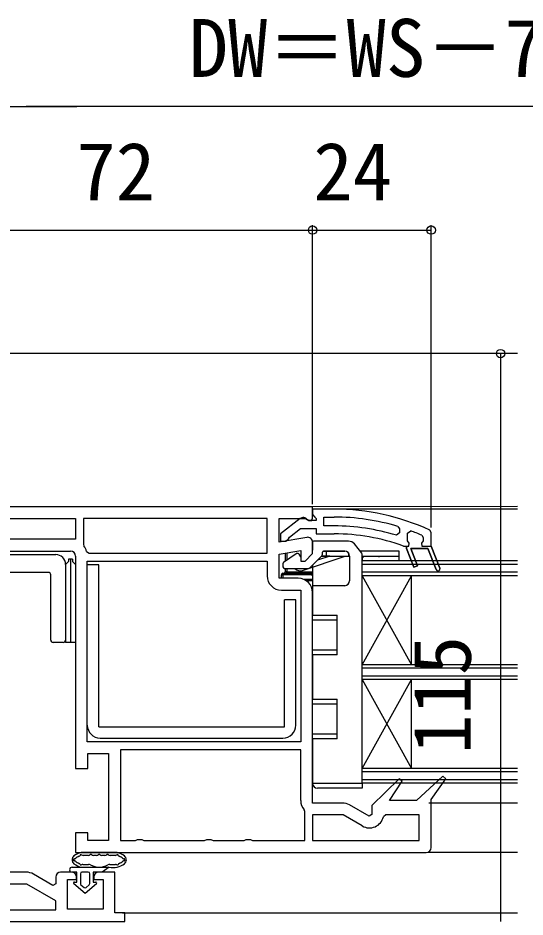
# Model space of a CAD drawing. Units: millimetres, scale not verified. Extents: x -700 to 700, y -1043 to 1036.
# Drawn here: x -249.1 to -146.5, y -765.6 to -583.6 of the extents above; entities that cross this region are included whole.
import ezdxf
from ezdxf.enums import TextEntityAlignment as Align

# ---------------------------------------------------------------- set-up
doc = ezdxf.new("R2010")
doc.units = ezdxf.units.MM
doc.header["$LTSCALE"] = 6
for name, color, linetype in [('0-2_YKK_11', 7, 'Continuous'), ('0-4_YKK_12', 2, 'Continuous'), ('0-5_YKK_13', 4, 'Continuous'), ('0-7_YKK_D', 6, 'Continuous')]:
    doc.layers.add(name, color=color, linetype=linetype)
doc.styles.add('ＭＳ ゴシック', font='')
doc.styles.get('ＭＳ ゴシック').set_extended_font_data('MS Gothic')

msp = doc.modelspace()

# ---------------------------------------------------------------- linework, layer by layer
at = {"layer": '0-2_YKK_11'}
for p, q in [((-191.901, -742.003), (-191.901, -731.703)), ((-238.302, -756.503), (-240.502, -756.503))]:
    msp.add_line(p, q, dxfattribs=at)
for points in [[(-189.501, -682.503), (-261.501, -682.503), (-261.501, -694.369), (-261.579, -694.503), (-258.16, -697.407), (-257.642, -696.798), (-260.362, -694.487)], [(-190.675, -688.718), (-196.301, -689.71), (-196.301, -684.903), (-190.945, -684.903), (-190.266, -685.327), (-189.801, -685.361), (-189.501, -684.903), (-189.501, -684.003), (-189.501, -682.503)], [(-185.134, -682.998), (-189.501, -682.998), (-189.501, -684.098), (-189.064, -684.594), (-188.801, -684.892), (-188.801, -685.298), (-190.201, -685.298), (-190.601, -685.098)], [(-259.101, -684.903), (-237.501, -684.903), (-237.501, -689.103), (-251.3, -689.103), (-251.654, -688.956)], [(-198.701, -684.903), (-235.901, -684.903), (-235.901, -690.135), (-235.799, -690.439)], [(-235.239, -691.544), (-234.759, -691.903), (-198.701, -691.903), (-198.701, -684.903)], [(-192.018, -684.911), (-196.001, -688.023), (-196.001, -689.498), (-194.9, -689.498), (-194.401, -689.023), (-194.209, -688.653), (-191.963, -686.898), (-188.801, -686.898), (-188.801, -687.998), (-185.134, -687.998)], [(-185.134, -686.398), (-187.201, -686.398), (-187.201, -684.598), (-185.134, -684.598)], [(-172.256, -686.507), (-171.901, -686.985), (-171.901, -687.822), (-172.549, -688.299)], [(-164.473, -695.246), (-166.163, -690.998), (-169.64, -690.998), (-168.266, -694.45), (-169.01, -694.746), (-170.501, -690.998), (-170.501, -690.498), (-170.001, -690.498), (-169.926, -689.908), (-170.301, -689.423), (-170.301, -689.398), (-170.301, -687.863), (-169.627, -687.394)], [(-167.401, -688.293), (-167.101, -688.751), (-167.101, -689.423), (-167.476, -689.908), (-167.401, -690.498), (-165.501, -690.498), (-163.73, -694.95), (-165.501, -690.498), (-165.501, -687.716), (-165.791, -687.263)], [(-192.401, -697.003), (-196.301, -697.003), (-196.301, -692.147), (-191.901, -691.371), (-191.901, -693.503), (-191.001, -693.503), (-189.501, -692.003), (-189.501, -689.703)], [(-260.427, -694.108), (-260.251, -693.803), (-257.501, -693.803), (-257.501, -693.503), (-257.001, -693.003), (-257.001, -691.903), (-259.501, -691.903), (-259.501, -690.503), (-253.501, -690.503), (-252.501, -691.503), (-238.501, -691.503)], [(-171.118, -690.468), (-170.948, -690.498), (-170.501, -690.498), (-170.501, -690.998), (-169.01, -694.746), (-168.266, -694.45), (-169.64, -690.998), (-166.163, -690.998), (-164.473, -695.246)], [(-237.501, -692.503), (-237.501, -735.503), (-235.001, -735.503), (-235.001, -732.503), (-230.801, -732.503), (-230.801, -750.103), (-235.001, -750.103), (-235.001, -748.503), (-237.501, -748.503), (-237.501, -752.503), (-166.501, -752.503)], [(-191.901, -730.103), (-235.101, -730.103), (-235.101, -693.503), (-198.701, -693.503), (-198.701, -696.503)], [(-195.801, -699.403), (-191.901, -699.403), (-191.901, -730.103)], [(-183.474, -742.503), (-189.501, -742.503), (-189.501, -699.903)], [(-247.475, -756.503), (-253.502, -756.503), (-253.502, -713.903)], [(-191.901, -731.703), (-228.401, -731.703), (-228.401, -750.103), (-225.367, -750.103), (-224.934, -749.853), (-224.068, -749.853), (-223.635, -750.103), (-211.367, -750.103), (-210.934, -749.853), (-210.068, -749.853), (-209.635, -750.103), (-203.367, -750.103), (-202.934, -749.853), (-202.068, -749.853), (-201.635, -750.103), (-191.101, -750.103), (-191.101, -744.193), (-191.219, -743.871)], [(-165.501, -751.503), (-165.501, -741.792), (-162.55, -737.598), (-163.14, -737.079), (-168.501, -742.003), (-173.966, -742.003), (-171.346, -738.091), (-171.95, -737.587), (-177.501, -742.989), (-177.501, -744.848), (-178.068, -745.175), (-182.024, -742.891)], [(-189.501, -750.103), (-167.901, -750.103), (-167.901, -744.903), (-174.689, -744.903), (-175.176, -745.29)], [(-179.451, -747.148), (-183.34, -744.903), (-189.501, -744.903), (-189.501, -750.103)], [(-291.502, -766.503), (-227.502, -766.503), (-227.502, -764.703), (-229.502, -764.703), (-229.502, -756.503), (-232.802, -756.503)], [(-241.502, -757.503), (-241.502, -758.848), (-242.069, -759.175), (-246.025, -756.891)], [(-233.802, -757.503), (-233.802, -758.003), (-231.902, -758.003), (-231.902, -764.003), (-239.102, -764.003), (-239.102, -758.003), (-237.302, -758.003), (-237.302, -757.503)]]:
    msp.add_lwpolyline(points, dxfattribs=at)
msp.add_lwpolyline([(-253.502, -764.103), (-241.502, -764.103), (-241.502, -762.274), (-247.341, -758.903), (-253.502, -758.903)], close=True, dxfattribs=at)
for centre, radius, start, end in [((-185.134, -728.998), 46, 65.13402, 89.99999), ((-191.401, -685.698), 1, 36.86989, 128.08672), ((-185.134, -728.998), 44.4, 73.13981, 90.00001), ((-185.134, -728.998), 42.6, 72.81723, 90.00001), ((-185.134, -728.998), 41, 70.01112, 90.00001), ((-185.134, -728.998), 44.4, 66.46078, 69.55779), ((-190.501, -689.703), 1, 360, 99.99998), ((-238.501, -692.503), 1, 0.00001, 89.99999), ((-238.501, -692.503), 3.4, 16.3827, 37.37008), ((-164.101, -695.098), 0.4, 201.69939, 21.69941), ((-164.101, -695.098), 0.4, 201.69939, 21.69941), ((-195.801, -696.503), 2.9, 180.00001, 269.99999), ((-192.401, -699.903), 2.9, 0.00001, 89.99999), ((-189.001, -742.003), 2.9, 179.99998, 220.11918), ((-183.474, -745.403), 2.9, 60.00001, 90.00002), ((-178.001, -744.637), 2.9, 239.99998, 346.9794), ((-166.501, -751.503), 1, 270.00001, 359.99999), ((-247.475, -759.403), 2.9, 60.00001, 90.00002), ((-240.502, -757.503), 1, 90.00001, 179.99999), ((-238.302, -757.503), 1, 0.00001, 89.99999), ((-232.802, -757.503), 1, 90.00001, 179.99999)]:
    msp.add_arc(centre, radius, start, end, dxfattribs=at)
at = {"layer": '0-4_YKK_12'}
for p, q in [((-148.003, -651.496), (-284.281, -651.517)), ((-148.003, -682.496), (-190.001, -682.503)), ((-148.003, -682.998), (-188.501, -682.998)), ((-148.003, -693.493), (-179.501, -693.493)), ((-179.501, -717.493), (-179.501, -693.493)), ((-179.501, -738.493), (-179.501, -693.493)), ((-148.003, -694.193), (-179.501, -694.193)), ((-148.003, -695.793), (-179.501, -695.793)), ((-148.003, -696.493), (-179.501, -696.493)), ((-179.501, -714.493), (-169.501, -696.493)), ((-179.501, -696.493), (-169.501, -714.493)), ((-169.501, -714.493), (-169.501, -696.493)), ((-148.003, -714.493), (-179.501, -714.493)), ((-148.003, -715.193), (-179.501, -715.193)), ((-148.003, -716.793), (-179.501, -716.793)), ((-148.003, -717.493), (-179.501, -717.493)), ((-179.501, -735.493), (-169.501, -717.493)), ((-179.501, -717.493), (-169.501, -735.493)), ((-169.501, -735.493), (-169.501, -717.493)), ((-148.003, -735.493), (-179.501, -735.493)), ((-148.003, -736.193), (-179.501, -736.193)), ((-148.003, -737.793), (-179.501, -737.793)), ((-148.003, -738.493), (-179.501, -738.493)), ((-148.003, -742.498), (-165.998, -742.498)), ((-148.003, -752.498), (-165.998, -752.498)), ((-228.002, -764.703), (-148.003, -764.703))]:
    msp.add_line(p, q, dxfattribs=at)
at = {"layer": '0-5_YKK_13'}
for p, q in [((-189.521, -689.496), (-189.501, -689.496)), ((-189.501, -689.696), (-189.501, -689.496)), ((-189.501, -689.696), (-189.501, -691.289)), ((-182.222, -689.496), (-189.301, -689.496)), ((-187.301, -691.496), (-183.001, -691.496)), ((-183.101, -691.496), (-187.301, -691.496)), ((-186.751, -691.496), (-186.751, -692.496)), ((-183.001, -691.496), (-183.101, -691.496)), ((-179.566, -691.914), (-181.05, -690.059)), ((-172.301, -691.496), (-179.901, -691.496)), ((-262.351, -692.202), (-241.501, -692.202)), ((-238.101, -693.102), (-238.901, -693.102)), ((-238.501, -693.102), (-238.501, -710.002)), ((-192.852, -692.032), (-195.373, -693.797)), ((-195.001, -693.537), (-195.001, -691.911)), ((-194.701, -691.858), (-194.701, -693.327)), ((-192.416, -691.996), (-192.738, -691.996)), ((-191.901, -692.689), (-192.243, -692.096)), ((-190.026, -694.85), (-187.647, -692.471)), ((-186.04, -692.496), (-188.514, -693.338)), ((-187.672, -692.496), (-182.001, -692.496)), ((-186.04, -692.496), (-187.672, -692.496)), ((-187.501, -692.117), (-187.501, -691.696)), ((-182.251, -691.835), (-182.251, -692.496)), ((-182.001, -692.496), (-182.001, -697.496)), ((-179.501, -738.496), (-179.501, -692.101)), ((-179.501, -692.496), (-172.301, -692.496)), ((-179.5, -692.496), (-179.501, -693.497)), ((-179.295, -692.703), (-179.295, -692.803)), ((-176.12, -692.603), (-176.12, -692.703)), ((-174.532, -693.397), (-174.532, -693.497)), ((-172.945, -692.503), (-172.945, -692.603)), ((-172.301, -692.496), (-172.001, -692.496)), ((-172.001, -693.497), (-172.001, -692.496)), ((-239.501, -694.202), (-239.501, -709.502)), ((-239.501, -694.202), (-239.501, -710.002)), ((-237.501, -694.202), (-237.501, -710.002)), ((-235.101, -726.753), (-235.101, -694.253)), ((-233.501, -694.253), (-235.101, -694.253)), ((-232.801, -694.253), (-235.101, -694.253)), ((-232.801, -727.053), (-232.801, -694.253)), ((-195.501, -694.043), (-195.501, -694.696)), ((-195.201, -694.996), (-190.379, -694.996)), ((-195.001, -695.696), (-195.001, -694.996)), ((-194.701, -694.996), (-194.701, -695.696)), ((-189.501, -694.325), (-189.501, -698.496)), ((-182.001, -693.497), (-182.001, -693.497)), ((-172.001, -693.497), (-179.501, -693.497)), ((-177.707, -693.497), (-177.707, -693.497)), ((-243.001, -695.802), (-262.994, -695.802)), ((-242.501, -709.502), (-242.501, -696.302)), ((-195.801, -696.996), (-195.801, -696.296)), ((-195.501, -695.996), (-189.801, -695.996)), ((-189.801, -696.296), (-195.501, -696.296)), ((-195.501, -696.296), (-195.501, -696.996)), ((-194.701, -695.696), (-195.001, -695.696)), ((-189.801, -695.996), (-189.801, -696.296)), ((-191.342, -697.196), (-189.501, -697.196)), ((-189.501, -697.496), (-190.773, -697.496)), ((-189.501, -698.496), (-189.501, -704.496)), ((-183.001, -698.496), (-189.501, -698.496)), ((-192.901, -701.353), (-195.201, -701.353)), ((-195.201, -727.053), (-195.201, -701.353)), ((-192.901, -726.753), (-192.901, -701.353)), ((-189.501, -704.496), (-184.501, -704.496)), ((-184.501, -712.496), (-184.501, -704.496)), ((-240.001, -710.002), (-242.001, -710.002)), ((-237.501, -710.002), (-239.501, -710.002)), ((-189.501, -711.496), (-184.501, -711.496)), ((-189.501, -712.496), (-189.501, -711.496)), ((-189.501, -712.496), (-189.501, -721.496)), ((-184.501, -712.496), (-189.501, -712.496)), ((-189.501, -721.496), (-184.501, -721.496)), ((-184.501, -729.496), (-184.501, -721.496)), ((-232.801, -727.053), (-195.201, -727.053)), ((-232.501, -729.353), (-195.501, -729.353)), ((-189.501, -728.496), (-184.501, -728.496)), ((-189.501, -729.496), (-189.501, -728.496)), ((-189.501, -729.496), (-189.501, -738.496)), ((-184.501, -729.496), (-189.501, -729.496)), ((-189.501, -738.496), (-179.501, -738.496)), ((-179.501, -738.496), (-179.501, -739.496)), ((-179.501, -739.496), (-188.501, -739.496)), ((-229.211, -752.503), (-236.192, -752.503)), ((-234.911, -753.103), (-235.913, -753.103)), ((-233.231, -753.103), (-233.853, -753.103)), ((-231.551, -753.103), (-232.173, -753.103)), ((-229.49, -753.103), (-230.493, -753.103)), ((-238.203, -755.503), (-230.652, -755.503)), ((-237.202, -756.503), (-238.202, -756.503)), ((-237.202, -758.503), (-237.202, -756.503)), ((-236.502, -756.803), (-236.502, -758.802)), ((-234.902, -756.503), (-236.202, -756.503)), ((-234.602, -758.802), (-234.602, -756.803)), ((-233.902, -756.503), (-233.902, -758.503)), ((-232.102, -756.503), (-233.902, -756.503)), ((-230.652, -755.503), (-232.102, -756.503)), ((-235.552, -760.803), (-237.831, -758.859)), ((-237.7, -758.503), (-237.202, -758.503)), ((-233.273, -758.859), (-235.552, -760.803)), ((-233.902, -758.503), (-233.404, -758.503)), ((-236.396, -759.031), (-235.746, -759.585)), ((-235.357, -759.585), (-234.707, -759.031))]:
    msp.add_line(p, q, dxfattribs=at)
for points in [[(-172.001, -692.496), (-172.001, -691.496), (-172.301, -691.496)], [(-238.901, -693.102), (-238.901, -693.602), (-239.501, -694.202)], [(-238.101, -693.102), (-238.101, -693.602), (-237.501, -694.202)], [(-191.517, -695.416), (-182.935, -692.496), (-182.001, -692.496)], [(-195.801, -696.296), (-195.501, -696.296), (-195.501, -695.996)], [(-194.701, -695.996), (-194.701, -695.696), (-189.501, -695.696)], [(-184.501, -705.496), (-189.501, -705.496), (-189.501, -704.496)], [(-184.501, -722.496), (-189.501, -722.496), (-189.501, -721.496)]]:
    msp.add_lwpolyline(points, dxfattribs=at)
for centre, radius, start, end in [((-189.301, -689.696), 0.2, 90, 180), ((-182.222, -690.996), 1.5, 38.65981, 90), ((-187.301, -691.696), 0.2, 90, 180), ((-183.001, -692.496), 1, 0, 90), ((-241.501, -694.202), 2, 0, 90), ((-192.738, -692.196), 0.2, 90, 125), ((-192.416, -692.196), 0.2, 30, 90), ((-188.001, -692.117), 0.5, 315, 0), ((-179.801, -692.101), 0.3, 0, 38.65981), ((-195.201, -694.043), 0.3, 125, 180), ((-195.201, -694.696), 0.3, 180, 270), ((-192.001, -693.996), 1.5, 221.81031, 288.79043), ((-190.379, -694.496), 0.5, 270, 315), ((-243.001, -696.302), 0.5, 0, 90), ((-195.501, -696.296), 0.3, 90, 180), ((-195.301, -695.696), 0.3, 270, 0), ((-189.801, -695.696), 0.3, 270, 0), ((-189.801, -695.696), 0.6, 270, 300), ((-183.001, -697.496), 1, 270, 0), ((-242.001, -709.502), 0.5, 180, 270), ((-240.001, -709.502), 0.5, 270, 0), ((-232.501, -726.753), 2.6, 180, 270), ((-195.501, -726.753), 2.6, 270, 0), ((-188.501, -738.496), 1, 180, 270), ((-237.203, -754.003), 1, 127.38277, 232.61723), ((-235.503, -756.227), 3.8, 102.43988, 127.38277), ((-235.503, -756.227), 3.2, 112.8033, 128.87366), ((-236.859, -753.001), 0.3, 292.8033, 342.58405), ((-236.382, -753.151), 0.2, 54.10601, 162.58405), ((-236.192, -753.103), 0.6, 90, 102.43988), ((-235.913, -752.503), 0.6, 234.10601, 270), ((-234.911, -752.503), 0.6, 270, 311.40962), ((-234.382, -753.103), 0.2, 48.59038, 131.40962), ((-233.853, -752.503), 0.6, 228.59038, 270), ((-233.231, -752.503), 0.6, 270, 311.40962), ((-232.702, -753.103), 0.2, 48.59038, 131.40962), ((-232.173, -752.503), 0.6, 228.59038, 270), ((-231.551, -752.503), 0.6, 270, 311.40962), ((-231.022, -753.103), 0.2, 48.59038, 131.40962), ((-230.493, -752.503), 0.6, 228.59038, 270), ((-229.49, -752.503), 0.6, 270, 305.894), ((-229.211, -753.103), 0.6, 77.56011, 90), ((-229.021, -753.151), 0.2, 17.41595, 125.894), ((-229.9, -756.227), 3.8, 52.61723, 77.56011), ((-228.544, -753.001), 0.3, 197.41595, 247.1967), ((-229.9, -756.227), 3.2, 51.12633, 67.1967), ((-228.2, -754.003), 1, 307.38277, 52.61723), ((-237.703, -754.003), 0.2, 89.61388, 270.38607), ((-235.503, -751.778), 3.8, 232.61723, 258.58793), ((-237.7, -753.503), 0.3, 269.61388, 308.87366), ((-237.7, -754.503), 0.3, 51.12633, 90.38607), ((-235.503, -751.778), 3.2, 231.12633, 247.1967), ((-236.859, -755.004), 0.3, 17.41595, 67.1967), ((-236.382, -754.855), 0.2, 197.41595, 310.68192), ((-236.056, -755.234), 0.3, 80.90118, 130.68192), ((-235.503, -751.778), 3.2, 260.90118, 281.41207), ((-234.751, -755.503), 0.6, 57.36313, 101.41207), ((-232.702, -752.303), 3.2, 237.36313, 302.63687), ((-230.652, -755.503), 0.6, 78.58793, 122.63687), ((-229.9, -751.778), 3.8, 258.58793, 307.38277), ((-229.9, -751.778), 3.2, 258.58793, 279.09882), ((-229.347, -755.234), 0.3, 49.31807, 99.09882), ((-229.021, -754.855), 0.2, 229.31807, 342.58405), ((-228.544, -755.004), 0.3, 112.8033, 162.58405), ((-229.9, -751.778), 3.2, 292.8033, 308.87367), ((-227.704, -753.503), 0.3, 231.12633, 270.38608), ((-227.704, -754.503), 0.3, 89.61392, 128.87367), ((-227.7, -754.003), 0.2, 269.61392, 90.38608), ((-238.203, -756.003), 0.5, 90.11462, 269.88538), ((-238.202, -756.003), 0.5, 269.88533, 269.99998), ((-236.202, -756.803), 0.3, 90, 180), ((-234.902, -756.803), 0.3, 0, 90), ((-237.7, -758.705), 0.202, 90, 229.53619), ((-236.202, -758.802), 0.3, 180, 229.53619), ((-234.902, -758.802), 0.3, 310.46381, 0), ((-233.404, -758.705), 0.202, 310.46378, 89.99997), ((-235.552, -759.357), 0.3, 229.53619, 310.46381)]:
    msp.add_arc(centre, radius, start, end, dxfattribs=at)
at = {"layer": '0-7_YKK_D'}
for p, q in [((-261.501, -601.504), (-237.252, -601.504)), ((-47.505, -601.505), (-247.501, -601.504)), ((-189.502, -682.001), (-189.502, -625.502)), ((-189.502, -682.001), (-189.502, -625.502)), ((-165.501, -686.716), (-165.501, -625.502)), ((-261.502, -626.502), (-189.502, -626.502)), ((-189.502, -626.502), (-165.501, -626.502)), ((-151.454, -651.505), (-151.454, -766.505))]:
    msp.add_line(p, q, dxfattribs=at)
for centre in [(-189.502, -626.502), (-189.502, -626.502), (-165.501, -626.502), (-151.454, -651.505)]:
    msp.add_circle(centre, 0.85, dxfattribs=at)

# ---------------------------------------------------------------- texts
at = {"layer": '0-7_YKK_D', "style": 'ＭＳ ゴシック'}
for s, p in [('DW＝WS－70', (-214.594, -599.004)), ('72', (-237.32, -624.002)), ('24', (-189.366, -624.002))]:
    msp.add_text(s, height=11.73, dxfattribs=at).set_placement(p, align=Align.BOTTOM_LEFT)
msp.add_text('115', height=11.73, rotation=90, dxfattribs=at).set_placement((-153.954, -732.584), align=Align.BOTTOM_LEFT)

doc.saveas('drawing.dxf')
